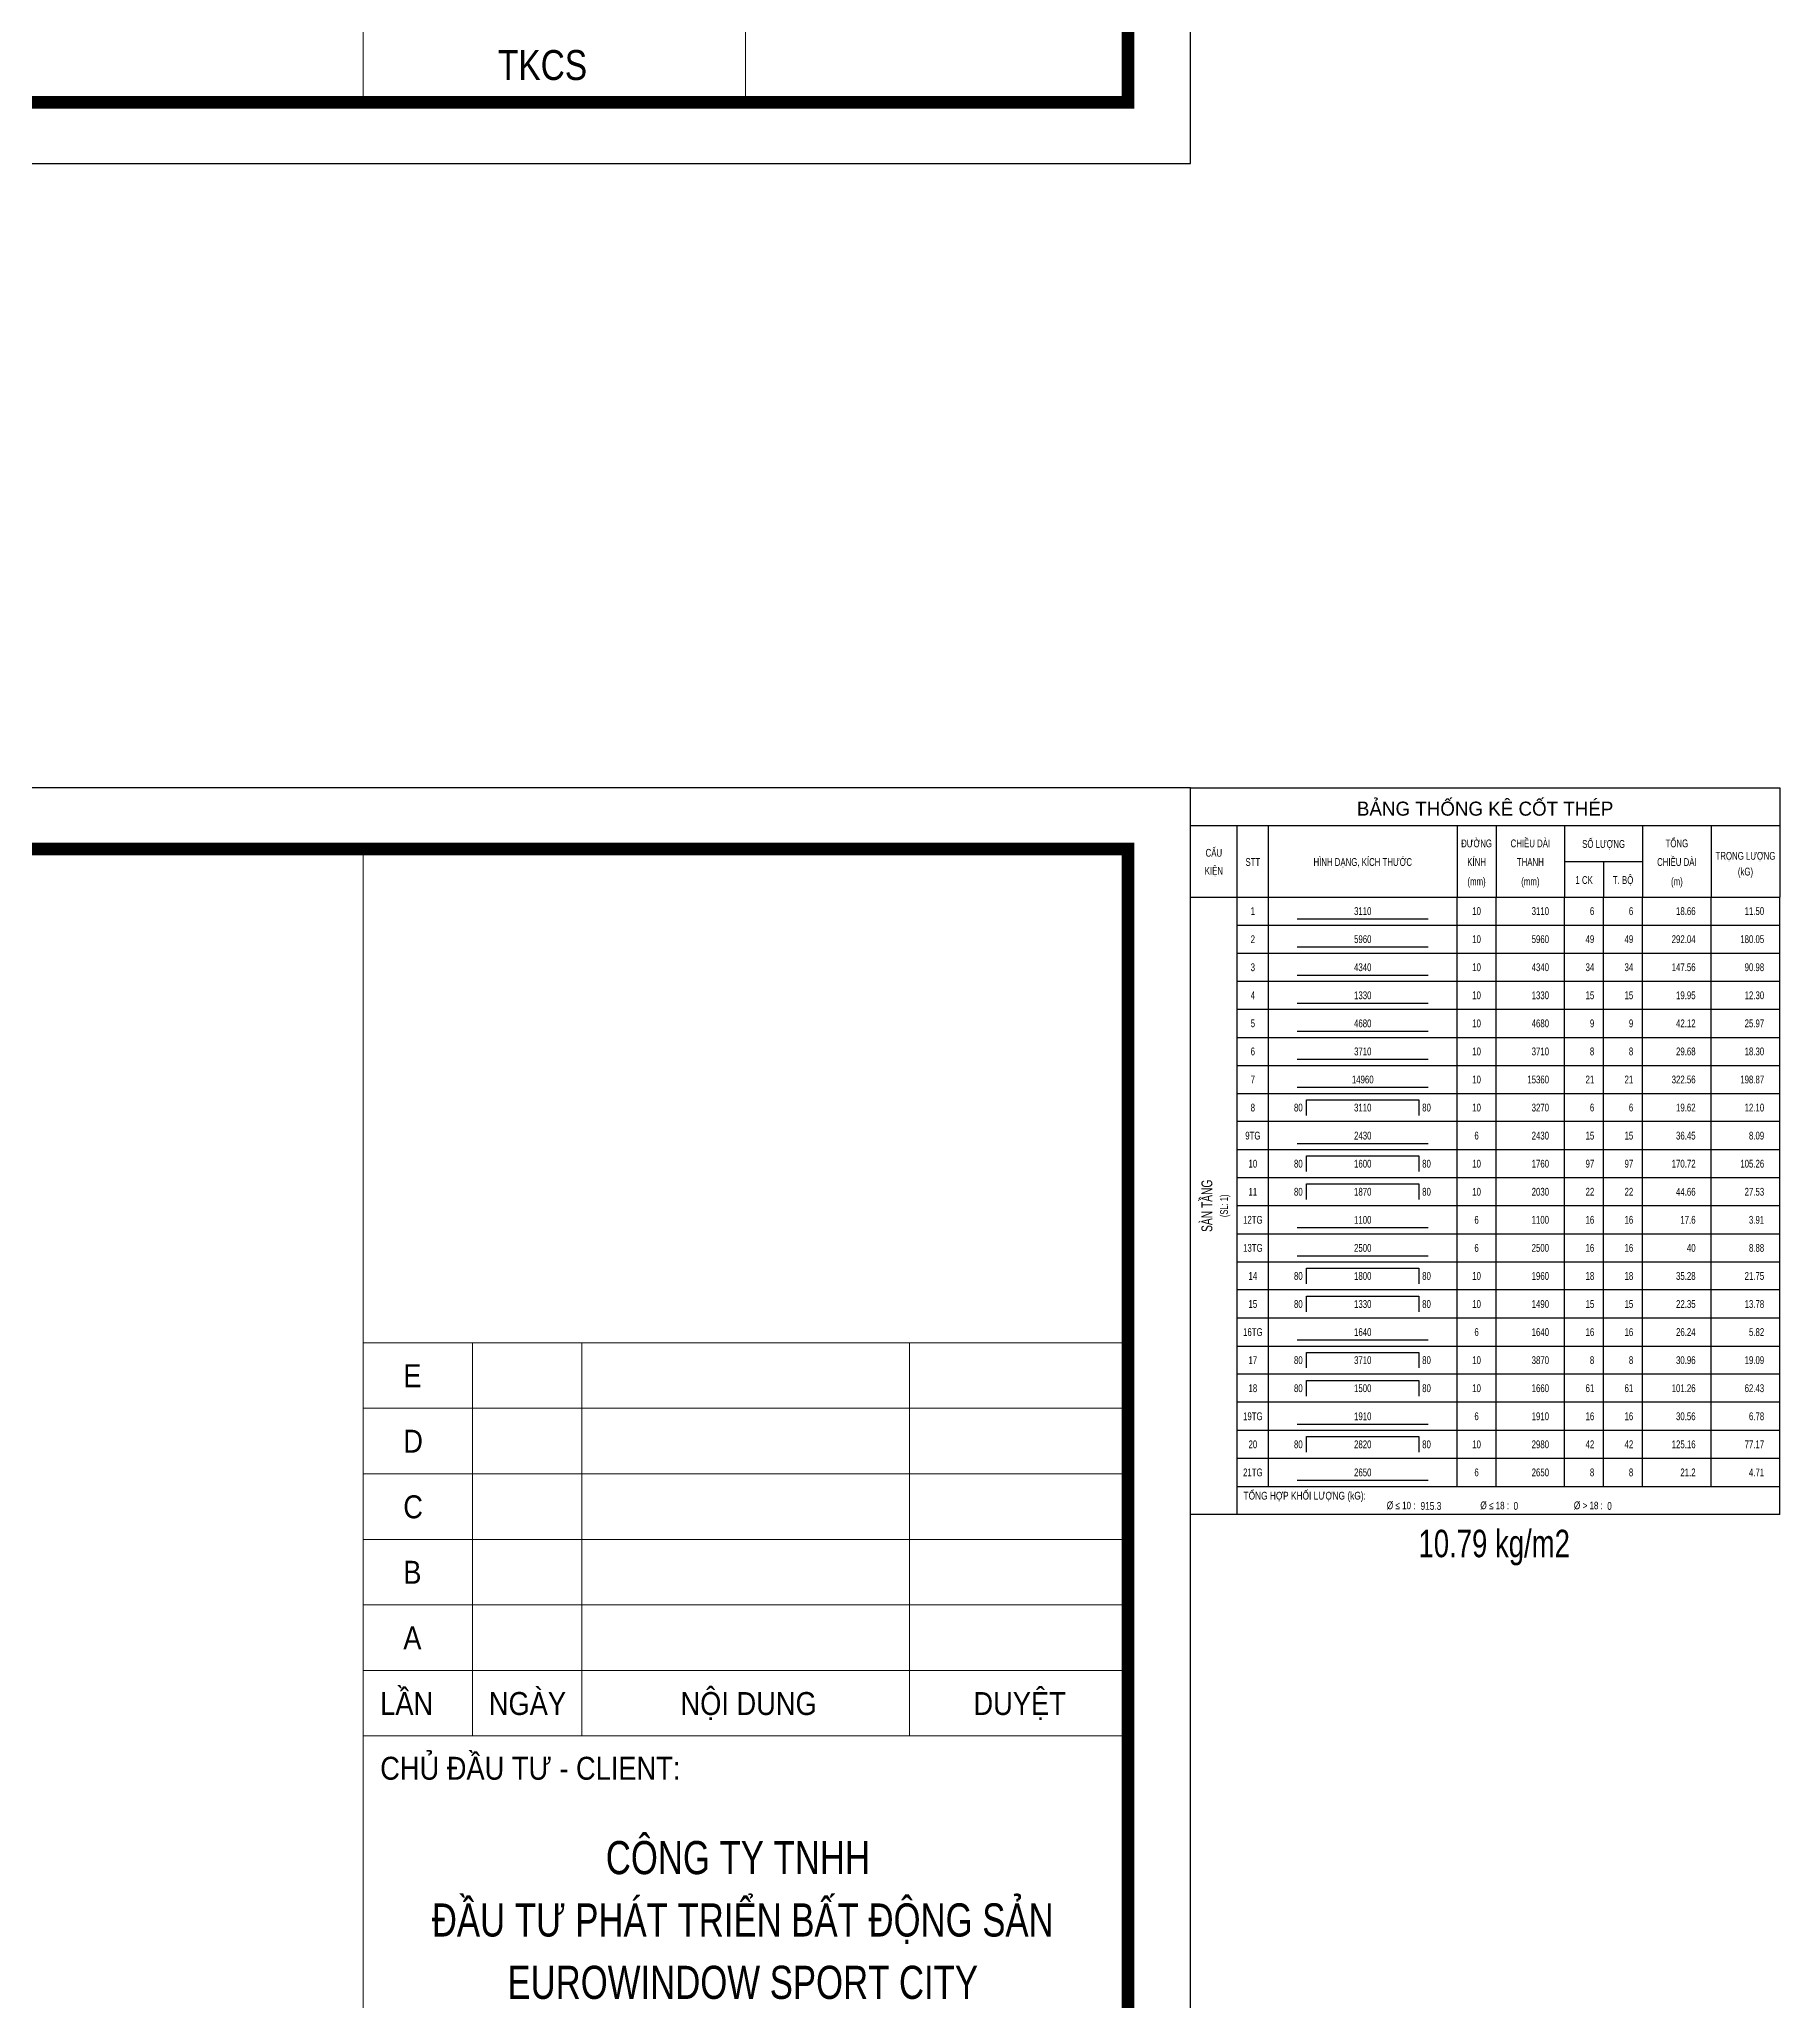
# Model space of a CAD drawing. Header units: inches. Extents: x -3538 to 66114, y -2541134 to 4288.
# Drawn here: x 29231 to 43187, y -69207 to -53481 of the extents above; entities that cross this region are included whole.
import ezdxf
from ezdxf.enums import TextEntityAlignment as Align

# ---------------------------------------------------------------- set-up
doc = ezdxf.new("R2010")
doc.units = ezdxf.units.IN
doc.header["$MEASUREMENT"] = 0
doc.layers.get('DEFPOINTS').update_dxf_attribs({"color": 87})
for name, color, linetype in [('KCS_BORDER', 2, 'Continuous'), ('KCS_STEEL', 4, 'Continuous'), ('KCS_TEXT', 7, 'Continuous'), ('KCS_TEXT_SLCK', 3, 'Continuous'), ('KCS_TEXT_TCK', 4, 'Continuous'), ('KCS_TEXT_TK', 2, 'Continuous'), ('KCS_THONGKE', 5, 'Continuous')]:
    doc.layers.add(name, color=color, linetype=linetype)
for name, color, linetype, lineweight in [('KHUNGTEN', 7, 'Continuous', 20), ('Xref khung ten  A3 TKCS$0$A-KY HIEU', 34, 'Continuous', 20), ('Xref khung ten  A3 TKCS$0$A-TEXT', 9, 'Continuous', 18)]:
    doc.layers.add(name, color=color, linetype=linetype, lineweight=lineweight)
doc.styles.add('KCS_BIGTEXT', font='3t-unicode.shx', dxfattribs={"width": 0.75})
doc.styles.add('KCS_SMTEXT', font='3t-unicode.shx', dxfattribs={"width": 0.7})
doc.styles.add('Xref khung ten  A3 TKCS$0$A1-arial', font='arial.ttf', dxfattribs={"width": 0.8})
doc.styles.add('Xref khung ten  A3 TKCS$0$ARIAL', font='arial.ttf')

# ---------------------------------------------------------------- blocks, each defined once
blk = doc.blocks.new('Xref khung ten  A3 TKCS')
at = {"layer": 'DEFPOINTS', "color": 125}
blk.add_lwpolyline([(-57730.37, -13938.76), (-57310.37, -13938.76), (-57310.37, -13641.76), (-57730.37, -13641.76)], close=True, dxfattribs=at)
at = {"layer": 'Xref khung ten  A3 TKCS$0$A-KY HIEU', "color": 0}
for p, q in [((-57376.7, -13646.66), (-57376.7, -13933.85)), ((-57376.7, -13686.23), (-57315.38, -13686.23)), ((-57367.94, -13686.23), (-57367.94, -13717.76)), ((-57359.18, -13686.23), (-57359.18, -13717.76)), ((-57332.9, -13686.23), (-57332.9, -13717.76)), ((-57376.7, -13691.48), (-57315.38, -13691.48)), ((-57376.7, -13696.74), (-57315.38, -13696.74)), ((-57376.7, -13702), (-57315.38, -13702)), ((-57376.7, -13707.25), (-57315.38, -13707.25)), ((-57376.7, -13712.51), (-57315.38, -13712.51)), ((-57376.7, -13717.76), (-57315.38, -13717.76)), ((-57346.04, -13914.93), (-57346.04, -13933.85))]:
    blk.add_line(p, q, dxfattribs=at)
at = {"layer": 'Xref khung ten  A3 TKCS$0$A-KY HIEU', "color": 0, "const_width": 1.02}
blk.add_lwpolyline([(-57716.02, -13933.85), (-57716.02, -13646.66), (-57315.38, -13646.66), (-57315.38, -13933.85)], close=True, dxfattribs=at)
at = {"layer": 'Xref khung ten  A3 TKCS$0$A-TEXT', "style": 'Xref khung ten  A3 TKCS$0$ARIAL', "width": 0.85}
for s, height, p in [('E', 1.84, (-57373.49, -13689.8)), ('D', 1.84, (-57373.49, -13695.05)), ('C', 1.84, (-57373.49, -13700.31)), ('B', 1.84, (-57373.49, -13705.56)), ('A', 1.84, (-57373.49, -13710.82)), ('LẦN', 1.84, (-57375.34, -13716.08)), ('NGÀY', 1.84, (-57366.63, -13716.08)), ('NỘI DUNG', 1.84, (-57351.26, -13716.08)), ('DUYỆT', 1.84, (-57327.77, -13716.08)), ('CHỦ ĐẦU TƯ - CLIENT:', 1.8397, (-57375.34, -13721.27))]:
    blk.add_text(s, height=height, dxfattribs=at).set_placement(p)
at = {"layer": 'Xref khung ten  A3 TKCS$0$A-TEXT', "style": 'Xref khung ten  A3 TKCS$0$ARIAL', "width": 0.75}
for s, p in [('CÔNG TY TNHH ', (-57346.27, -13728.84)), ('ĐẦU TƯ PHÁT TRIỂN BẤT ĐỘNG SẢN', (-57346.27, -13733.84)), ('EUROWINDOW SPORT CITY', (-57346.27, -13738.84))]:
    blk.add_text(s, height=2.6573, dxfattribs=at).set_placement(p, align=Align.CENTER)
at = {"layer": 'Xref khung ten  A3 TKCS$0$A-TEXT', "color": 6, "style": 'Xref khung ten  A3 TKCS$0$A1-arial', "width": 0.8}
blk.add_text('TKCS', height=2.4, dxfattribs=at).set_placement((-57365.9, -13932.07))
blk = doc.blocks.new('THONGKE_TITLE')
at = {"layer": 'KCS_TEXT_TK'}
for p, q in [((0, -35), (0, 0)), ((0, 0), (189, 0)), ((189, 0), (189, -35)), ((0, -12), (189, -12)), ((15, -35), (15, -12)), ((25, -35), (25, -12)), ((85.5, -12), (85.5, -35)), ((98, -12), (98, -35)), ((120, -12), (120, -35)), ((145, -12), (145, -35)), ((167, -12), (167, -35)), ((120, -23.56), (145, -23.56)), ((132.5, -23.56), (132.5, -35)), ((0, -35), (189, -35))]:
    blk.add_line(p, q, dxfattribs=at)
at = {"layer": 'KCS_TEXT_TK', "color": 4, "style": 'KCS_BIGTEXT'}
blk.add_text('BẢNG THỐNG KÊ CỐT THÉP', height=4.5, dxfattribs=at).set_placement((94.5, -6), align=Align.MIDDLE)
at = {"layer": 'KCS_TEXT_TK', "style": 'KCS_SMTEXT', "width": 0.75}
for s, p in [('CẤU', (7.5, -22.06)), ('ĐƯỜNG', (91.75, -19.04)), ('CHIỀU DÀI', (109, -19.04)), ('SỐ LƯỢNG', (132.5, -19.22)), ('TỔNG', (156, -19.04)), ('KIỆN', (7.5, -27.84)), ('STT', (20, -25.01)), ('HÌNH DẠNG, KÍCH THƯỚC', (55.25, -25.01)), ('KÍNH', (91.75, -25.01)), ('THANH', (109, -25.01)), ('CHIỀU DÀI', (156, -25.01)), ('TRỌNG LƯỢNG', (178, -23.03)), ('(mm)', (91.75, -31.24)), ('(mm)', (109, -31.24)), ('1 CK', (126.25, -30.79)), ('T. BỘ', (138.75, -30.79)), ('(m)', (156, -31.24)), ('(kG)', (178, -28.08))]:
    blk.add_text(s, height=2.5, dxfattribs=at).set_placement(p, align=Align.CENTER)
blk = doc.blocks.new('TK_2')
at = {"layer": 'KCS_STEEL'}
blk.add_line((19.25, 2), (61.25, 2), dxfattribs=at)
at = {"layer": 'KCS_TEXT_TK'}
for p, q in [((-15, 0), (-15, 9)), ((0, 0), (0, 9)), ((10, 0), (10, 9)), ((70.5, 0), (70.5, 9)), ((83, 0), (83, 9)), ((105, 0), (105, 9)), ((117.5, 0), (117.5, 9)), ((130, 0), (130, 9)), ((152, 0), (152, 9)), ((174, 0), (174, 9))]:
    blk.add_line(p, q, dxfattribs=at)
at = {"layer": 'KCS_THONGKE'}
blk.add_line((0, 0), (174, 0), dxfattribs=at)
at = {"layer": 'KCS_TEXT_TK', "style": 'KCS_SMTEXT', "width": 0.75}
for tag, p in [('SH', (5, 4.5)), ('L2', (40.25, 4.5)), ('DK', (76.75, 4.5))]:
    blk.add_attdef(tag, text='', height=2.5, dxfattribs=at).set_placement(p, align=Align.MIDDLE)
for tag, p in [('DAI', (100, 4.5)), ('SL1', (114.5, 4.5)), ('SLA', (127, 4.5)), ('DT', (147, 4.5)), ('TL', (169, 4.5))]:
    blk.add_attdef(tag, text='', height=2.5, dxfattribs=at).set_placement(p, align=Align.MIDDLE_RIGHT)
blk = doc.blocks.new('TK_9')
at = {"layer": 'KCS_STEEL'}
for p, q in [((22.25, 7), (58.25, 7)), ((22.25, 2), (22.25, 7)), ((58.25, 7), (58.25, 2))]:
    blk.add_line(p, q, dxfattribs=at)
at = {"layer": 'KCS_TEXT_TK'}
for p, q in [((-15, 0), (-15, 9)), ((0, 0), (0, 9)), ((10, 0), (10, 9)), ((70.5, 0), (70.5, 9)), ((83, 0), (83, 9)), ((105, 0), (105, 9)), ((117.5, 0), (117.5, 9)), ((130, 0), (130, 9)), ((152, 0), (152, 9)), ((174, 0), (174, 9))]:
    blk.add_line(p, q, dxfattribs=at)
at = {"layer": 'KCS_THONGKE'}
blk.add_line((174, 0), (0, 0), dxfattribs=at)
at = {"layer": 'KCS_TEXT_TK', "style": 'KCS_SMTEXT', "width": 0.75}
for tag, p in [('SH', (5, 4.5)), ('L2', (40.25, 4.5)), ('DK', (76.75, 4.5))]:
    blk.add_attdef(tag, text='', height=2.5, dxfattribs=at).set_placement(p, align=Align.MIDDLE)
for tag, p in [('L1', (20.98, 4.5)), ('DAI', (100, 4.5)), ('SL1', (114.5, 4.5)), ('SLA', (127, 4.5)), ('DT', (147, 4.5)), ('TL', (169, 4.5))]:
    blk.add_attdef(tag, text='', height=2.5, dxfattribs=at).set_placement(p, align=Align.MIDDLE_RIGHT)
blk.add_attdef('L3', text='', height=2.5, dxfattribs=at).set_placement((59.31, 4.5), align=Align.MIDDLE_LEFT)
blk = doc.blocks.new('CTK_THKL')
at = {"layer": 'KCS_TEXT_TK'}
for p, q in [((-15, 0), (-15, 9)), ((0, 0), (0, 9)), ((174, 0), (174, 9)), ((174, 0), (-15, 0))]:
    blk.add_line(p, q, dxfattribs=at)
at = {"layer": 'KCS_BORDER', "color": 5, "style": 'KCS_SMTEXT', "width": 0.7}
blk.add_attdef('TYPE', (85.49, -1.5), '', height=0.025, rotation=90, dxfattribs=at)
at = {"layer": 'KCS_TEXT_TK', "style": 'KCS_SMTEXT', "width": 0.8}
blk.add_text('TỔNG HỢP KHỐI LƯỢNG (kG):', height=2.5, dxfattribs=at).set_placement((2, 4.78))
at = {"layer": 'KCS_TEXT_TK', "char_height": 2.5, "attachment_point": 1, "style": 'KCS_SMTEXT'}
for s, insert in [('{\\W0.8;%%C \\fSymbol|b0|i0|c2|p18;\\H0.95833x;£ 10 :}', (47.94, 4.19)), ('{\\W0.8;%%C \\fSymbol|b0|i0|c2|p18;\\H0.95833x;£ 18 :}', (77.94, 4.19)), ('{\\W0.8;%%C \\fSymbol|b0|i0|c2|p18;\\H0.95833x;> 18 :}', (107.94, 4.19))]:
    blk.add_mtext_dynamic_manual_height_columns(s, width=13.4519, gutter_width=12.5, heights=[0], dxfattribs=dict(at, insert=insert))
at = {"layer": 'KCS_TEXT_TK', "style": 'KCS_SMTEXT', "width": 0.8}
for tag, p in [('TL1', (58.77, 1.5)), ('TL2', (88.6, 1.5)), ('TL3', (118.65, 1.5))]:
    blk.add_attdef(tag, p, '', height=2.5, dxfattribs=at)

msp = doc.modelspace()

# ---------------------------------------------------------------- block references
at = {"layer": 'KCS_THONGKE', "xscale": 25, "yscale": 25, "zscale": 25}
msp.add_blockref('THONGKE_TITLE', (38462.3, -59483.2), dxfattribs=at)
for name, p, values in [('TK_2', (38837.3, -60583.2), {'L2': '3110', 'TL': '11.50', 'DT': '18.66', 'SLA': '6', 'SL1': '6', 'DAI': '3110', 'DK': '10', 'SH': '1'}), ('TK_2', (38837.3, -60808.2), {'L2': '5960', 'TL': '180.05', 'DT': '292.04', 'SLA': '49', 'SL1': '49', 'DAI': '5960', 'DK': '10', 'SH': '2'}), ('TK_2', (38837.3, -61033.2), {'L2': '4340', 'TL': '90.98', 'DT': '147.56', 'SLA': '34', 'SL1': '34', 'DAI': '4340', 'DK': '10', 'SH': '3'}), ('TK_2', (38837.3, -61258.2), {'L2': '1330', 'TL': '12.30', 'DT': '19.95', 'SLA': '15', 'SL1': '15', 'DAI': '1330', 'DK': '10', 'SH': '4'}), ('TK_2', (38837.3, -61483.2), {'L2': '4680', 'TL': '25.97', 'DT': '42.12', 'SLA': '9', 'SL1': '9', 'DAI': '4680', 'DK': '10', 'SH': '5'}), ('TK_2', (38837.3, -61708.2), {'L2': '3710', 'TL': '18.30', 'DT': '29.68', 'SLA': '8', 'SL1': '8', 'DAI': '3710', 'DK': '10', 'SH': '6'}), ('TK_2', (38837.3, -61933.2), {'L2': '14960', 'TL': '198.87', 'DT': '322.56', 'SLA': '21', 'SL1': '21', 'DAI': '15360', 'DK': '10', 'SH': '7'}), ('TK_9', (38837.3, -62158.2), {'SH': '8', 'L1': '80', 'L2': '3110', 'L3': '80', 'DK': '10', 'DAI': '3270', 'SL1': '6', 'SLA': '6', 'DT': '19.62', 'TL': '12.10'}), ('TK_2', (38837.3, -62383.2), {'L2': '2430', 'TL': '8.09', 'DT': '36.45', 'SLA': '15', 'SL1': '15', 'DAI': '2430', 'DK': '6', 'SH': '9TG'}), ('TK_9', (38837.3, -62608.2), {'SH': '10', 'L1': '80', 'L2': '1600', 'L3': '80', 'DK': '10', 'DAI': '1760', 'SL1': '97', 'SLA': '97', 'DT': '170.72', 'TL': '105.26'}), ('TK_9', (38837.3, -62833.2), {'SH': '11', 'L1': '80', 'L2': '1870', 'L3': '80', 'DK': '10', 'DAI': '2030', 'SL1': '22', 'SLA': '22', 'DT': '44.66', 'TL': '27.53'}), ('TK_2', (38837.3, -63058.2), {'L2': '1100', 'TL': '3.91', 'DT': '17.6', 'SLA': '16', 'SL1': '16', 'DAI': '1100', 'DK': '6', 'SH': '12TG'}), ('TK_2', (38837.3, -63283.2), {'L2': '2500', 'TL': '8.88', 'DT': '40', 'SLA': '16', 'SL1': '16', 'DAI': '2500', 'DK': '6', 'SH': '13TG'}), ('TK_9', (38837.3, -63508.2), {'SH': '14', 'L1': '80', 'L2': '1800', 'L3': '80', 'DK': '10', 'DAI': '1960', 'SL1': '18', 'SLA': '18', 'DT': '35.28', 'TL': '21.75'}), ('TK_9', (38837.3, -63733.2), {'SH': '15', 'L1': '80', 'L2': '1330', 'L3': '80', 'DK': '10', 'DAI': '1490', 'SL1': '15', 'SLA': '15', 'DT': '22.35', 'TL': '13.78'}), ('TK_2', (38837.3, -63958.2), {'L2': '1640', 'TL': '5.82', 'DT': '26.24', 'SLA': '16', 'SL1': '16', 'DAI': '1640', 'DK': '6', 'SH': '16TG'}), ('TK_9', (38837.3, -64183.2), {'SH': '17', 'L1': '80', 'L2': '3710', 'L3': '80', 'DK': '10', 'DAI': '3870', 'SL1': '8', 'SLA': '8', 'DT': '30.96', 'TL': '19.09'}), ('TK_9', (38837.3, -64408.2), {'SH': '18', 'L1': '80', 'L2': '1500', 'L3': '80', 'DK': '10', 'DAI': '1660', 'SL1': '61', 'SLA': '61', 'DT': '101.26', 'TL': '62.43'}), ('TK_2', (38837.3, -64633.2), {'L2': '1910', 'TL': '6.78', 'DT': '30.56', 'SLA': '16', 'SL1': '16', 'DAI': '1910', 'DK': '6', 'SH': '19TG'}), ('TK_9', (38837.3, -64858.2), {'SH': '20', 'L1': '80', 'L2': '2820', 'L3': '80', 'DK': '10', 'DAI': '2980', 'SL1': '42', 'SLA': '42', 'DT': '125.16', 'TL': '77.17'}), ('TK_2', (38837.3, -65083.2), {'L2': '2650', 'TL': '4.71', 'DT': '21.2', 'SLA': '8', 'SL1': '8', 'DAI': '2650', 'DK': '6', 'SH': '21TG'}), ('CTK_THKL', (38837.3, -65308.2), {'TL2': '0', 'TL1': '915.3', 'TL3': '0'})]:
    msp.add_blockref(name, p, dxfattribs=at).add_auto_attribs(values)
at = {"layer": 'KHUNGTEN', "xscale": 100, "yscale": 100, "zscale": 100}
for p in [(5769499, 1339399.3), (5769499, 1304692.4)]:
    msp.add_blockref('Xref khung ten  A3 TKCS', p, dxfattribs=at)

# ---------------------------------------------------------------- texts
at = {"layer": 'KCS_TEXT', "style": 'KCS_SMTEXT', "width": 0.75}
msp.add_text('10.79 kg/m2', height=220, dxfattribs=at).set_placement((40897.6, -65650.6), align=Align.CENTER)
at = {"layer": 'KCS_TEXT_SLCK', "style": 'KCS_SMTEXT', "width": 0.7}
msp.add_text('(SL: 1)', height=62.5, rotation=90, dxfattribs=at).set_placement((38762.3, -62833.2), align=Align.CENTER)
at = {"layer": 'KCS_TEXT_TCK', "style": 'KCS_SMTEXT', "width": 0.7}
msp.add_text('SÀN TẦNG', height=87.5, rotation=90, dxfattribs=at).set_placement((38637.3, -62833.2), align=Align.CENTER)

doc.saveas('drawing.dxf')
